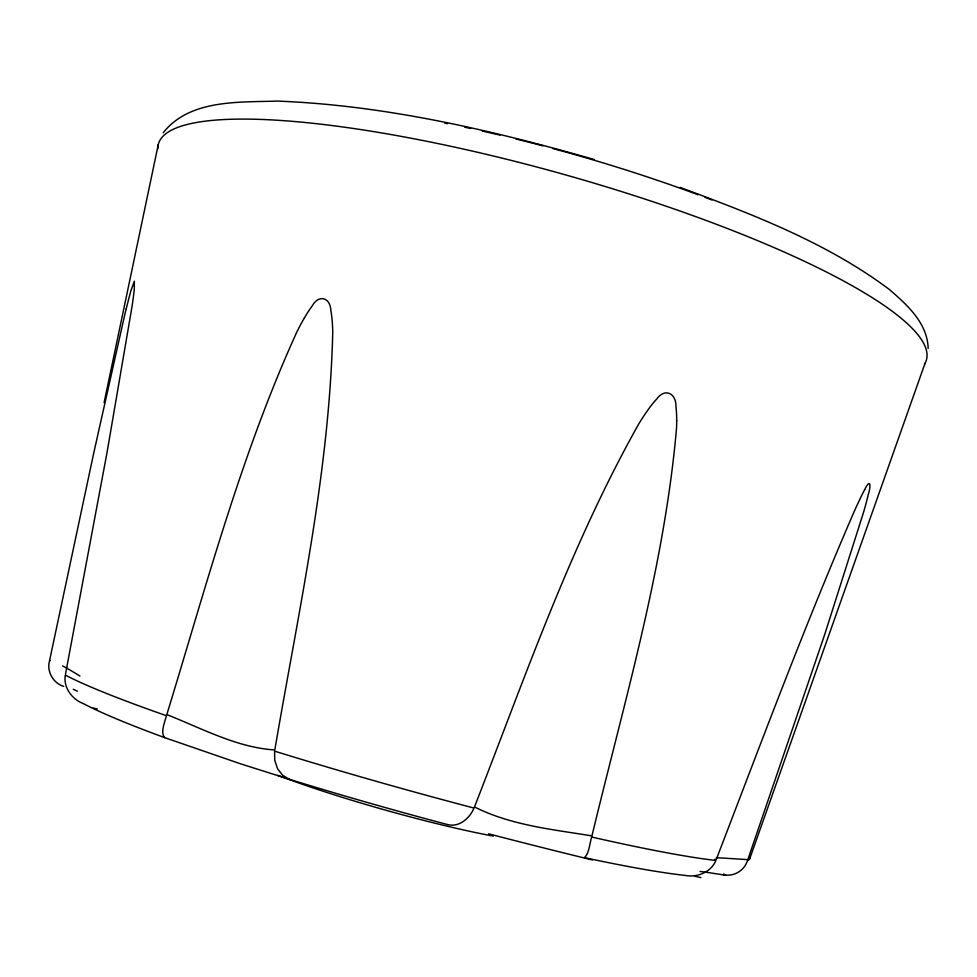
<?xml version="1.0" encoding="UTF-8"?>
<svg xmlns="http://www.w3.org/2000/svg" width="977" height="977" viewBox="0 0 977 977"><rect width="100%" height="100%" fill="white"/><g stroke="black" fill="none" stroke-linecap="round" stroke-linejoin="round"><path stroke-width="1.47" d="M65.532 673.983L106.945 452.998L132.054 306.363A159.959 23.558 -78.2 0 0 132.628 302.394L132.97 299.939A91.325 13.8 -78 0 0 134.008 291.879A59.316 9.098 -77.9 0 0 134.276 289.705L134.35 281.181L130.979 290.499A89.444 14.399 -77.9 0 0 127.938 302.003L126.265 308.598M49.534 660.77L93.853 452.51L124.616 315.339A254.936 44.283 -78 0 1 126.277 308.61M104.099 402.658L158.262 144.62M749.774 858.6L925.036 363.297M864.657 489.697C870.654 477.387 870.959 486.192 868.419 493.947A63.102 16.047 -71.3 0 1 867.857 496.279A100.228 25.964 -71.2 0 1 865.634 504.914L864.926 507.49A188.708 50.804 -71.1 0 1 863.766 511.618L824.649 634.671L747.832 859.626L716.312 857.659M304.458 317.684L300.611 324.62A273.316 248.646 -73.9 0 0 296.935 331.777C241.014 454.647 206.269 585.882 166.811 714.602C201.763 728.329 236.91 747.588 274.818 749.945C298.388 611.309 329.493 472.489 332.754 331.398A187.902 156.32 -75.4 0 0 332.559 326.538L332.388 323.521A105.785 89.42 -74 0 0 331.337 313.385A68.256 58.107 -73.2 0 0 330.849 310.674C330.47 297.399 318.673 294.065 312.176 305.996A100.094 87.637 -72.6 0 0 304.519 317.72M163.171 132.787C189.721 99.104 238.95 102.414 277.419 101.083C385.133 105.308 490.93 129.953 594.211 159.52M714.883 859.271L716.288 859.43C760.985 743.179 804.401 626.33 853.971 512.046A211.875 48.813 -70.7 0 1 856.792 505.781L859.613 499.784A85.17 20.651 -71.1 0 1 864.657 489.624M164.832 737.696C160.033 733.104 164.771 722.235 166.456 715.714A363.81 26.709 15.7 0 1 65.325 675.046C63.126 687.393 72.029 699.447 83.363 703.599A343.403 28.956 15.7 0 0 164.832 737.696L240.843 763.916L289.522 779.328L282.683 775.347L277.566 768.716L274.72 760.204L274.61 751.142A363.762 26.709 15.7 0 0 474.004 808.052C469.998 817.822 459.788 827.116 448.565 824.82A342.988 28.931 15.7 0 1 289.51 779.328M63.688 686.391C53.576 683.326 46.811 672.139 49.314 661.771A363.81 26.709 15.7 0 1 50.254 660.44M680.248 187.437C752.864 214.5 826.872 242.638 889.375 289.497C907.157 304.934 927.515 323.069 928.15 348.471M493.348 836.104A160.631 15.107 15.7 0 1 277.737 775.274M62.577 665.862A72.848 4.665 26.2 0 1 79.931 676.072M749.847 857.757A363.762 26.709 15.7 0 1 747.466 860.603C744.474 870.568 733.409 877.273 723.224 874.574A342.878 28.919 15.7 0 0 723.957 874M97.321 708.911A98.005 5.972 23.1 0 1 93.145 708.032M73.275 689.237A98.164 7.694 21.4 0 1 77.366 691.215M592.392 859.955A111.891 1.783 14.1 0 1 488.561 833.808M700.888 877.615A100.033 4.262 10.4 0 1 694.757 876.186M700.082 871.435A100.033 4.262 10.4 0 1 725.935 875.294M157.81 148.748A398.885 80.419 15.7 0 1 563.9 174.419A398.885 80.419 15.7 0 1 924.547 364.14M444.669 123.078A375.486 80.248 15.7 0 1 447.515 123.639M464.808 127.218A375.486 80.248 15.7 0 1 470.621 128.463M482.32 131.052A375.486 80.248 15.7 0 1 500.041 135.131M515.807 138.942A375.486 80.248 15.7 0 1 542.968 145.866M552.994 148.553A375.486 80.248 15.7 0 1 697.969 194.716M705.028 197.354A375.486 80.248 15.7 0 1 712.013 200.016M676.695 420.831L676.682 422.87A202.874 190.686 -76.6 0 1 676.56 427.816C664.531 566.501 624.376 701.034 591.952 835.885C552.347 829.436 510.69 825.247 474.492 806.941C524.954 677.525 570.629 544.922 638.995 423.505A250.71 219.874 -72.5 0 1 643.342 416.642L647.873 410.035A97.81 87.881 -75.4 0 1 656.703 399.043C664.995 387.551 676.365 393.413 675.937 406.53A70.271 64.506 -77.6 0 1 676.243 409.363A110.499 102.182 -77.2 0 1 676.682 419.792L676.695 420.831M591.647 837.02C589.632 843.566 589.143 853.703 584.368 857.623A342.707 28.907 15.7 0 0 684.816 875.38C696.857 877.859 711.122 872.339 715.872 860.456A363.762 26.709 15.7 0 1 591.647 837.02"/></g></svg>
